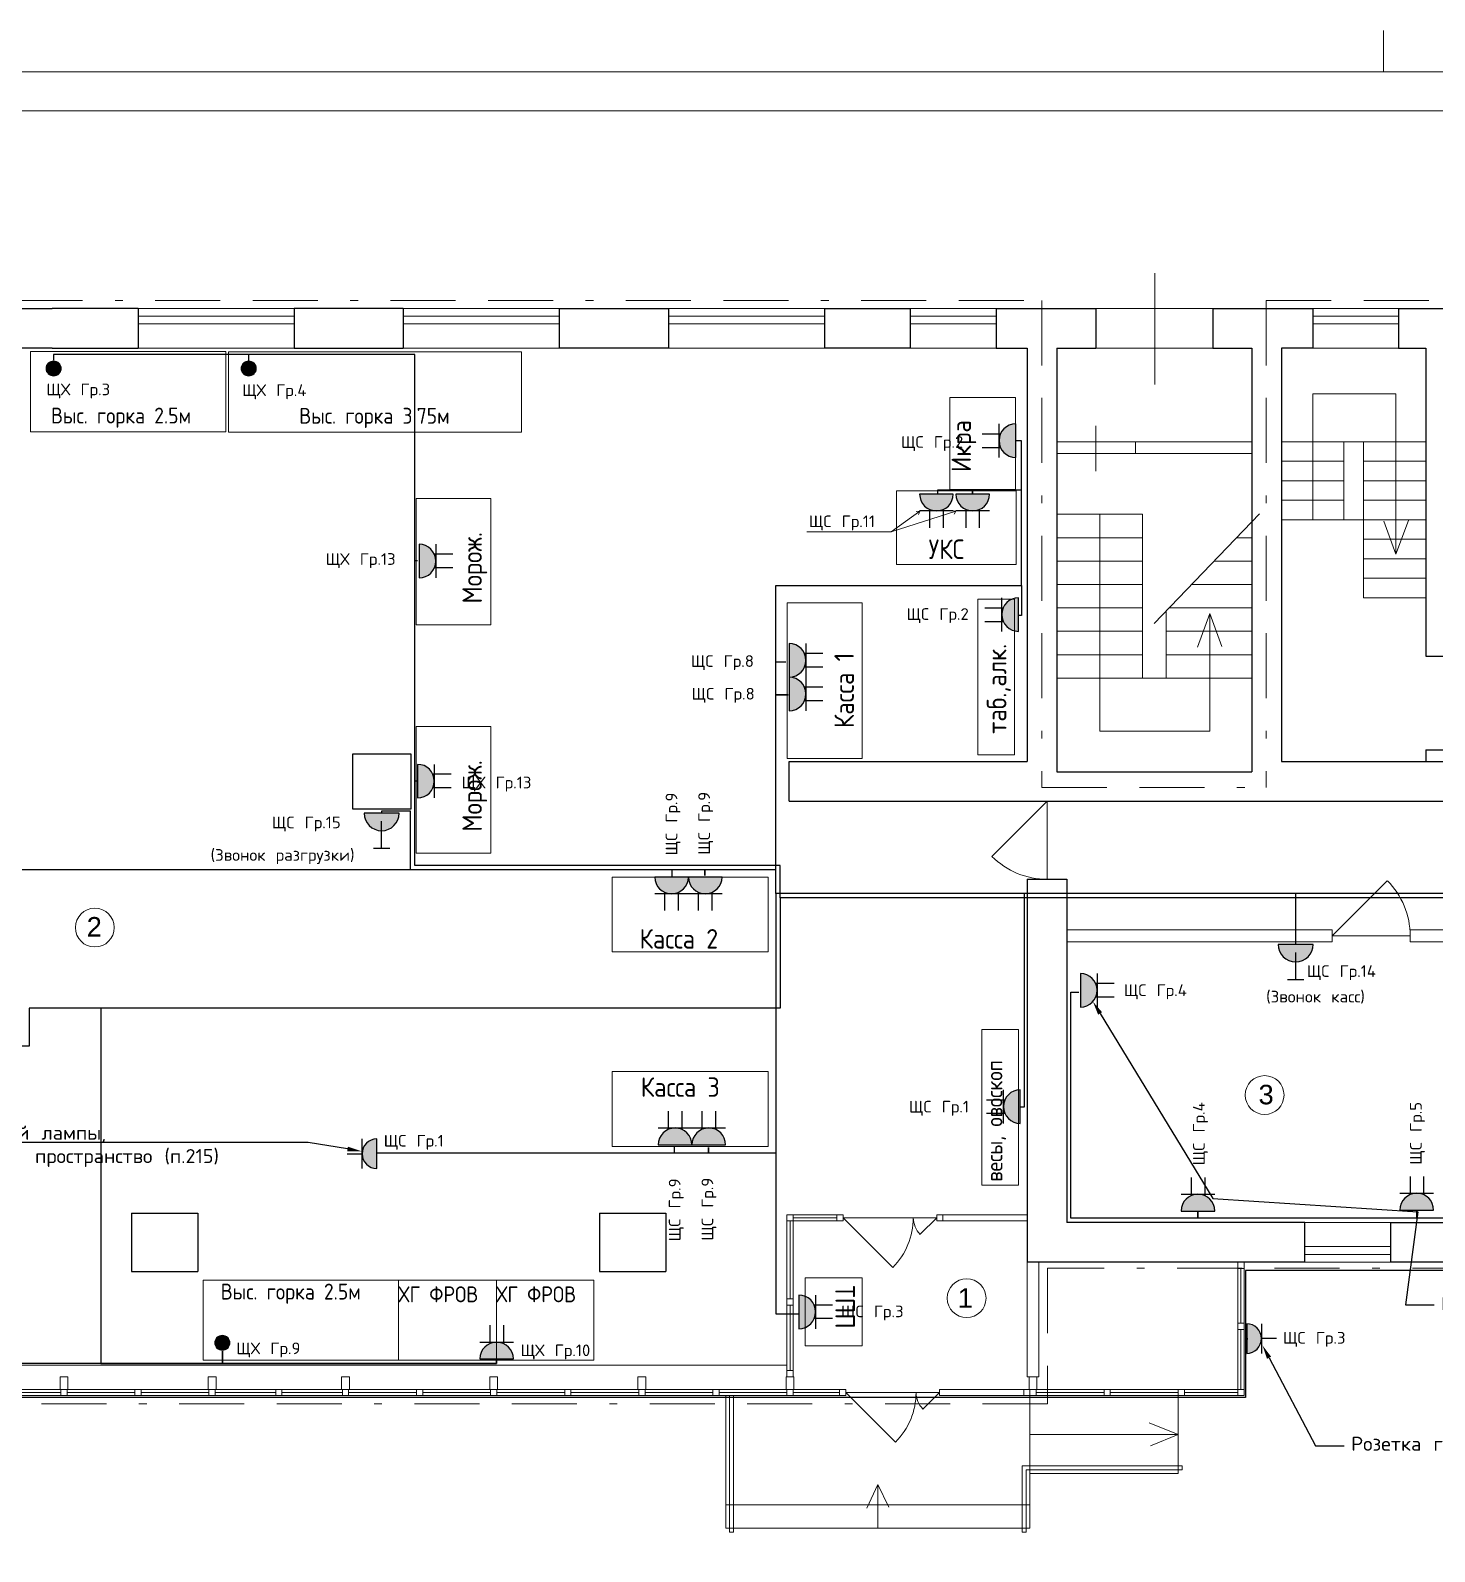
# Model space of a CAD drawing. Header units: metres. Extents: x -472 to 201, y -446 to -235.
# Drawn here: x -25.42 to -7.42, y -331.72 to -312.22 of the extents above; entities that cross this region are included whole.
import ezdxf
from ezdxf import colors
from ezdxf.entities.mleader import LeaderData, LeaderLine
from ezdxf.enums import TextEntityAlignment as Align
from ezdxf.math import Vec2, Vec3

# ---------------------------------------------------------------- set-up
doc = ezdxf.new("R2010")
doc.units = ezdxf.units.M
doc.header["$MEASUREMENT"] = 0
doc.linetypes.add('( Border )', pattern=[1.751, 0.5, -0.25, 0.5, -0.25, 0.001, -0.25])
for name, color, linetype, lineweight in [('_Электрика', 7, 'Continuous', 15), ('Level 50', 7, 'Continuous', 0), ('Level 63', 7, 'Continuous', 0)]:
    doc.layers.add(name, color=color, linetype=linetype, lineweight=lineweight)
doc.layers.add('_ЭлектрикаОбъектыАнтоции', color=7, linetype='Continuous')
doc.layers.add('Электрика', color=7, linetype='Continuous')
doc.styles.add('GOSI', font='GENISO.ttf', dxfattribs={"height": 0.25})
doc.styles.get("Standard").update_dxf_attribs({"font": 'txt.shx'})
doc.styles.add('Style-Arial', font='arial.ttf')

# ---------------------------------------------------------------- blocks, each defined once
blk = doc.blocks.new('*U15')
at = {"color": 7, "linetype": 'Continuous', "lineweight": 30}
for p, q in [((-0.425, 0.375), (-0.425, -0.375)), ((-0.425, 0.375), (0.425, 0.375)), ((0.425, 0.375), (0.425, -0.375)), ((-0.425, -0.375), (0.425, -0.375))]:
    blk.add_line(p, q, dxfattribs=at)
blk = doc.blocks.new('*U234')
at = {"true_color": 0xffffff}
h = blk.add_hatch(color=7, dxfattribs=at)
h.dxf.hatch_style = 1
edge = h.paths.add_edge_path()
edge.add_line((-144.6, 22), (-144.6, 2))
edge.add_arc((-144.6, 12), 10, 270, 450)
at = {"color": 0, "lineweight": 30}
for p, q in [((-134.5, 22), (-134.5, 2)), ((-124.5, 12), (-134.5, 12))]:
    blk.add_line(p, q, dxfattribs=at)
blk.add_lwpolyline([(-144.6, 22), (-144.6, 2, 1)], format="xyb", close=True, dxfattribs=at)
blk = doc.blocks.new('*U235')
at = {"true_color": 0xffffff}
h = blk.add_hatch(color=7, dxfattribs=at)
h.dxf.hatch_style = 1
edge = h.paths.add_edge_path()
edge.add_line((642.3, 133.2), (617.3, 133.2))
edge.add_arc((629.8, 133.2), 12.5, 180, 360)
at = {"color": 0, "lineweight": 30}
for p, q in [((642.3, 120.7), (617.3, 120.7)), ((624.8, 108.2), (624.8, 121.7)), ((634.9, 108.2), (634.9, 121.7))]:
    blk.add_line(p, q, dxfattribs=at)
blk.add_lwpolyline([(642.3, 133.2), (617.3, 133.2, 1)], format="xyb", close=True, dxfattribs=at)
blk = doc.blocks.new('*U237')
at = {"true_color": 0xffffff}
h = blk.add_hatch(color=7, dxfattribs=at)
h.dxf.hatch_style = 1
edge = h.paths.add_edge_path()
edge.add_line((644.2, 133.2), (644.2, 158.2))
edge.add_arc((644.2, 145.7), 12.5, 90, 270)
at = {"color": 0, "lineweight": 30}
for p, q in [((619.2, 150.7), (632.7, 150.7)), ((631.7, 133.2), (631.7, 158.2)), ((619.2, 140.6), (632.7, 140.6))]:
    blk.add_line(p, q, dxfattribs=at)
blk.add_lwpolyline([(644.2, 133.2), (644.2, 158.2, 1)], format="xyb", close=True, dxfattribs=at)
blk = doc.blocks.new('*U238')
at = {"true_color": 0xffffff}
h = blk.add_hatch(color=7, dxfattribs=at)
h.dxf.hatch_style = 1
edge = h.paths.add_edge_path()
edge.add_line((625.8, 113.7), (650.8, 113.7))
edge.add_arc((638.3, 113.7), 12.5, 0, 180)
at = {"color": 0, "lineweight": 30}
for p, q in [((633.2, 138.7), (633.2, 125.1)), ((643.3, 138.7), (643.3, 125.1)), ((625.8, 126.2), (650.8, 126.2))]:
    blk.add_line(p, q, dxfattribs=at)
blk.add_lwpolyline([(625.8, 113.7), (650.8, 113.7, 1)], format="xyb", close=True, dxfattribs=at)
blk = doc.blocks.new('*U239')
at = {"true_color": 0xffffff}
h = blk.add_hatch(color=7, dxfattribs=at)
h.dxf.hatch_style = 1
edge = h.paths.add_edge_path()
edge.add_line((621.8, 140.5), (621.8, 115.5))
edge.add_arc((621.8, 128), 12.5, 270, 450)
at = {"color": 0, "lineweight": 30}
for p, q in [((634.3, 140.5), (634.3, 115.5)), ((646.8, 133), (633.2, 133)), ((646.8, 123), (633.2, 123))]:
    blk.add_line(p, q, dxfattribs=at)
blk.add_lwpolyline([(621.8, 140.5), (621.8, 115.5, 1)], format="xyb", close=True, dxfattribs=at)
blk = doc.blocks.new('*U245')
at = {"true_color": 0xffffff}
h = blk.add_hatch(color=7, dxfattribs=at)
h.dxf.hatch_style = 1
edge = h.paths.add_edge_path()
edge.add_line((625.8, 118.9), (650.8, 118.9))
edge.add_arc((638.3, 118.9), 12.5, 0, 180)
at = {"color": 0, "lineweight": 30}
for p, q in [((633.2, 143.9), (633.2, 130.4)), ((643.3, 143.9), (643.3, 130.4)), ((625.8, 131.4), (650.8, 131.4))]:
    blk.add_line(p, q, dxfattribs=at)
blk.add_lwpolyline([(625.8, 118.9), (650.8, 118.9, 1)], format="xyb", close=True, dxfattribs=at)
blk = doc.blocks.new('*U244')
at = {"true_color": 0xffffff}
h = blk.add_hatch(color=7, dxfattribs=at)
h.dxf.hatch_style = 1
edge = h.paths.add_edge_path()
edge.add_line((635.4, 82.8), (635.4, 57.8))
edge.add_arc((635.4, 70.3), 12.5, 270, 450)
at = {"color": 0, "lineweight": 30}
for p, q in [((647.9, 82.8), (647.9, 57.8)), ((660.4, 75.3), (646.8, 75.3)), ((660.4, 65.3), (646.8, 65.3))]:
    blk.add_line(p, q, dxfattribs=at)
blk.add_lwpolyline([(635.4, 82.8), (635.4, 57.8, 1)], format="xyb", close=True, dxfattribs=at)
blk = doc.blocks.new('*U241')
at = {"true_color": 0xffffff}
h = blk.add_hatch(color=7, dxfattribs=at)
h.dxf.hatch_style = 1
edge = h.paths.add_edge_path()
edge.add_line((630.8, 57.8), (630.8, 82.8))
edge.add_arc((630.8, 70.3), 12.5, 90, 270)
at = {"color": 0, "lineweight": 30}
for p, q in [((618.3, 57.8), (618.3, 82.8)), ((605.8, 75.3), (619.4, 75.3)), ((605.8, 65.3), (619.4, 65.3))]:
    blk.add_line(p, q, dxfattribs=at)
blk.add_lwpolyline([(630.8, 57.8), (630.8, 82.8, 1)], format="xyb", close=True, dxfattribs=at)
blk = doc.blocks.new('*U243')
at = {"true_color": 0xffffff}
h = blk.add_hatch(color=7, dxfattribs=at)
h.dxf.hatch_style = 1
edge = h.paths.add_edge_path()
edge.add_line((785.1, 220.4), (785.1, 245.4))
edge.add_arc((785.1, 232.9), 12.5, 90, 270)
at = {"color": 0, "lineweight": 30}
for p, q in [((760.1, 237.9), (773.6, 237.9)), ((772.6, 220.4), (772.6, 245.4)), ((760.1, 227.9), (773.6, 227.9))]:
    blk.add_line(p, q, dxfattribs=at)
blk.add_lwpolyline([(785.1, 220.4), (785.1, 245.4, 1)], format="xyb", close=True, dxfattribs=at)
blk = doc.blocks.new('ШР.ОУ.IP20-23.двухполюсная')
at = {"true_color": 0xffffff}
h = blk.add_hatch(color=7, dxfattribs=at)
h.dxf.hatch_style = 1
edge = h.paths.add_edge_path()
edge.add_line((0, 0), (25, 0))
edge.add_arc((12.5, 0), 12.5, 0, 180)
at = {"color": 0, "lineweight": 30}
blk.add_line((12.5, 25), (12.5, 12.5), dxfattribs=at)
blk.add_lwpolyline([(0, 0), (25, 0, 1)], format="xyb", close=True, dxfattribs=at)
blk = doc.blocks.new('*U248')
at = {"true_color": 0xffffff}
h = blk.add_hatch(color=7, dxfattribs=at)
h.dxf.hatch_style = 1
edge = h.paths.add_edge_path()
edge.add_line((-144.6, 2), (-144.6, 22))
edge.add_arc((-144.6, 12), 10, 90, 270)
at = {"color": 0, "lineweight": 30}
for p, q in [((-154.6, 2), (-154.6, 22)), ((-164.6, 12), (-154.6, 12))]:
    blk.add_line(p, q, dxfattribs=at)
blk.add_lwpolyline([(-144.6, 2), (-144.6, 22, 1)], format="xyb", close=True, dxfattribs=at)

msp = doc.modelspace()

# ---------------------------------------------------------------- hatches: boundary and pattern name
at = {"layer": '_ЭлектрикаОбъектыАнтоции', "linetype": 'Continuous', "lineweight": 0}
h = msp.add_hatch(color=7, dxfattribs=at)
h.dxf.hatch_style = 1
h.paths.add_polyline_path([(-25.222, -316.554, 1), (-25.028, -316.554, 1)])
h = msp.add_hatch(color=7, dxfattribs=at)
h.dxf.hatch_style = 1
h.paths.add_polyline_path([(-22.721, -316.554, 1), (-22.527, -316.554, 1)])
h = msp.add_hatch(color=7, dxfattribs=at)
h.dxf.hatch_style = 1
h.paths.add_polyline_path([(-23.059, -329.047, 1), (-22.865, -329.047, 1)])

# ---------------------------------------------------------------- linework, layer by layer
at = {"color": 7, "linetype": 'Continuous', "lineweight": 13}
for p, q in [((-11.006, -315.332), (-11.006, -316.762)), ((-22.043, -315.784), (-24.043, -315.784)), ((-20.643, -315.784), (-18.643, -315.784)), ((-17.243, -315.784), (-15.243, -315.784)), ((-14.143, -315.784), (-13.043, -315.784)), ((-11.763, -315.784), (-10.263, -315.784)), ((-7.883, -315.784), (-8.983, -315.784)), ((-24.043, -316.294), (-22.043, -316.294)), ((-18.643, -316.294), (-20.643, -316.294)), ((-15.243, -316.294), (-17.243, -316.294)), ((-13.043, -316.294), (-14.143, -316.294)), ((-10.263, -316.294), (-11.763, -316.294)), ((-8.983, -316.294), (-7.883, -316.294)), ((-11.764, -317.289), (-11.764, -317.871)), ((-12.263, -317.494), (-9.763, -317.494)), ((-11.254, -317.494), (-11.254, -317.644)), ((-12.263, -317.644), (-9.763, -317.644)), ((-8.733, -323.754), (-12.133, -323.754)), ((-8.733, -323.754), (-8.733, -323.904)), ((-6.733, -323.754), (-7.733, -323.754)), ((-7.733, -323.754), (-7.733, -323.904)), ((-8.733, -323.904), (-12.133, -323.904)), ((-6.883, -323.904), (-7.733, -323.904)), ((-7.983, -327.504), (-9.083, -327.504)), ((-12.643, -328.014), (-12.643, -329.484)), ((-12.493, -328.014), (-12.493, -329.484)), ((-9.083, -328.014), (-7.983, -328.014)), ((-12.643, -329.484), (-12.493, -329.484))]:
    msp.add_line(p, q, dxfattribs=at)
at = {"color": 1, "linetype": '( Border )', "lineweight": 13, "ltscale": 1.666667}
for p, q in [((-26.838, -315.683), (-12.454, -315.683)), ((-12.454, -315.683), (-12.454, -321.927)), ((-9.578, -315.683), (0.412, -315.683)), ((-9.578, -315.683), (-9.578, -321.927)), ((-12.454, -321.927), (-9.578, -321.927)), ((-12.382, -328.091), (-12.382, -329.83)), ((0.412, -328.091), (-12.382, -328.091)), ((-12.382, -329.83), (-41.698, -329.83))]:
    msp.add_line(p, q, dxfattribs=at)
at = {"color": 7, "linetype": 'Continuous', "lineweight": 30}
for p, q in [((-27.523, -315.784), (-25.143, -315.784)), ((-24.043, -315.784), (-25.143, -315.784)), ((-24.043, -315.784), (-24.043, -316.294)), ((-22.043, -315.784), (-22.043, -316.294)), ((-20.643, -315.784), (-22.043, -315.784)), ((-20.643, -315.784), (-20.643, -316.294)), ((-18.643, -315.784), (-18.643, -316.294)), ((-18.643, -315.784), (-17.243, -315.784)), ((-17.243, -315.784), (-17.243, -316.294)), ((-15.243, -315.784), (-15.243, -316.294)), ((-15.243, -315.784), (-14.143, -315.784)), ((-14.143, -315.784), (-14.143, -316.294)), ((-13.043, -315.784), (-11.763, -315.784)), ((-13.043, -315.784), (-13.043, -316.294)), ((-11.763, -315.784), (-11.763, -316.294)), ((-10.263, -315.784), (-10.263, -316.294)), ((-10.263, -315.784), (-8.983, -315.784)), ((-8.983, -315.784), (-8.983, -316.294)), ((-7.883, -315.784), (-7.883, -316.294)), ((-7.883, -315.784), (-6.783, -315.784)), ((-25.143, -316.294), (-26.643, -316.294)), ((-25.143, -316.294), (-24.043, -316.294)), ((-22.043, -316.294), (-20.643, -316.294)), ((-17.243, -316.294), (-18.643, -316.294)), ((-14.143, -316.294), (-15.243, -316.294)), ((-13.043, -316.294), (-12.643, -316.294)), ((-12.643, -316.294), (-12.643, -321.594)), ((-12.263, -316.294), (-12.263, -321.724)), ((-12.263, -316.294), (-11.763, -316.294)), ((-10.263, -316.294), (-9.763, -316.294)), ((-9.763, -316.294), (-9.763, -321.724)), ((-9.383, -316.294), (-9.383, -321.594)), ((-8.983, -316.294), (-9.383, -316.294)), ((-7.883, -316.294), (-7.533, -316.294)), ((-7.533, -316.294), (-7.533, -320.244)), ((-7.533, -320.244), (-7.283, -320.244)), ((-15.693, -321.594), (-14.793, -321.594)), ((-15.693, -322.104), (-15.693, -321.594)), ((-14.793, -321.594), (-12.643, -321.594)), ((-9.383, -321.594), (-4.783, -321.594)), ((-7.533, -321.444), (-7.283, -321.444)), ((-7.533, -321.444), (-7.533, -321.594)), ((-12.263, -321.724), (-9.763, -321.724)), ((-15.693, -322.104), (-14.793, -322.104)), ((-14.793, -322.104), (-12.643, -322.104)), ((-12.643, -322.104), (-12.133, -322.104)), ((-12.133, -322.104), (-4.783, -322.104)), ((-12.643, -323.104), (-12.643, -328.014)), ((-12.643, -323.104), (-12.133, -323.104)), ((-12.133, -323.104), (-12.133, -327.504)), ((-9.083, -327.504), (-12.133, -327.504)), ((-9.083, -328.014), (-9.083, -327.504)), ((-7.983, -328.014), (-7.983, -327.504)), ((-7.983, -327.504), (-6.383, -327.504)), ((-9.083, -328.014), (-12.643, -328.014)), ((-6.383, -328.014), (-7.983, -328.014))]:
    msp.add_line(p, q, dxfattribs=at)
at = {"color": 7, "linetype": 'Continuous', "lineweight": 0}
for p, q in [((-22.043, -315.884), (-24.043, -315.884)), ((-20.643, -315.884), (-18.643, -315.884)), ((-17.243, -315.884), (-15.243, -315.884)), ((-14.143, -315.884), (-13.043, -315.884)), ((-7.883, -315.884), (-8.983, -315.884)), ((-22.043, -315.984), (-24.043, -315.984)), ((-20.643, -315.984), (-18.643, -315.984)), ((-17.243, -315.984), (-15.243, -315.984)), ((-14.143, -315.984), (-13.043, -315.984)), ((-7.883, -315.984), (-8.983, -315.984)), ((-9.383, -317.494), (-7.533, -317.494)), ((-8.583, -317.494), (-8.583, -318.494)), ((-8.333, -319.494), (-8.333, -317.494)), ((-9.383, -317.744), (-8.583, -317.744)), ((-8.333, -317.744), (-7.533, -317.744)), ((-9.383, -317.994), (-8.583, -317.994)), ((-8.333, -317.994), (-7.533, -317.994)), ((-9.383, -318.244), (-8.583, -318.244)), ((-8.333, -318.244), (-7.533, -318.244)), ((-12.263, -318.424), (-11.163, -318.424)), ((-11.163, -318.424), (-11.163, -320.524)), ((-9.663, -318.42), (-11.015, -319.824)), ((-9.383, -318.494), (-8.333, -318.494)), ((-8.333, -318.494), (-7.533, -318.494)), ((-8.069, -318.512), (-7.916, -318.935)), ((-7.755, -318.503), (-7.916, -318.935)), ((-12.263, -318.724), (-11.163, -318.724)), ((-9.955, -318.724), (-9.763, -318.724)), ((-8.333, -318.744), (-7.533, -318.744)), ((-12.263, -319.024), (-11.163, -319.024)), ((-10.244, -319.024), (-9.763, -319.024)), ((-8.333, -318.994), (-7.533, -318.994)), ((-8.333, -319.244), (-7.533, -319.244)), ((-12.263, -319.324), (-11.163, -319.324)), ((-10.533, -319.324), (-9.763, -319.324)), ((-12.263, -319.624), (-11.163, -319.624)), ((-10.822, -319.624), (-9.763, -319.624)), ((-8.333, -319.494), (-7.533, -319.494)), ((-10.863, -319.666), (-10.863, -320.524)), ((-10.3, -319.698), (-10.46, -320.129)), ((-10.3, -319.698), (-10.147, -320.121)), ((-12.263, -319.924), (-11.163, -319.924)), ((-10.863, -319.924), (-9.763, -319.924)), ((-12.263, -320.224), (-11.163, -320.224)), ((-10.863, -320.224), (-9.763, -320.224)), ((-12.263, -320.524), (-9.763, -320.524)), ((-12.388, -322.104), (-13.095, -322.811)), ((-12.388, -323.104), (-12.388, -322.104)), ((-8.733, -323.829), (-8.026, -323.122)), ((-8.733, -323.829), (-7.733, -323.829)), ((-15.643, -327.404), (-15.083, -327.404)), ((-15.643, -327.444), (-15.083, -327.444)), ((-15.003, -327.444), (-13.803, -327.444)), ((-15.003, -327.444), (-14.366, -328.08)), ((-13.803, -327.444), (-14.015, -327.656)), ((-15.723, -327.484), (-15.723, -329.404)), ((-15.683, -327.484), (-15.683, -328.484)), ((-15.643, -327.484), (-15.643, -329.404)), ((-15.643, -327.484), (-15.083, -327.484)), ((-9.083, -327.814), (-7.983, -327.814)), ((-9.943, -329.644), (-9.943, -328.027)), ((-9.863, -329.644), (-9.863, -328.014)), ((-9.083, -327.914), (-7.983, -327.914)), ((-9.903, -328.795), (-9.903, -328.094)), ((-19.449, -329.27), (-19.449, -328.243)), ((-15.683, -328.564), (-15.683, -329.404)), ((-9.903, -329.644), (-9.903, -328.875)), ((-37.003, -329.334), (-15.723, -329.334)), ((-18.199, -329.27), (-19.449, -329.27)), ((-15.048, -329.644), (-37.003, -329.644)), ((-25.033, -329.724), (-26.853, -329.724)), ((-25.903, -329.684), (-25.033, -329.684)), ((-24.953, -329.684), (-24.083, -329.684)), ((-23.133, -329.724), (-24.953, -329.724)), ((-15.048, -329.724), (-24.328, -329.724)), ((-24.003, -329.684), (-23.133, -329.684)), ((-23.053, -329.684), (-22.278, -329.684)), ((-22.198, -329.684), (-21.423, -329.684)), ((-21.343, -329.684), (-20.473, -329.684)), ((-20.393, -329.684), (-19.523, -329.684)), ((-19.443, -329.684), (-18.573, -329.684)), ((-18.493, -329.684), (-17.623, -329.684)), ((-17.543, -329.684), (-16.673, -329.684)), ((-16.593, -329.684), (-15.723, -329.684)), ((-16.508, -329.724), (-16.508, -331.424)), ((-16.458, -329.724), (-16.458, -331.474)), ((-16.408, -329.724), (-16.408, -331.474)), ((-15.643, -329.684), (-15.048, -329.684)), ((-14.968, -329.684), (-13.768, -329.684)), ((-14.968, -329.684), (-14.331, -330.32)), ((-13.768, -329.684), (-13.98, -329.896)), ((-12.608, -329.724), (-12.608, -331.424)), ((-9.943, -329.644), (-12.528, -329.644)), ((-12.528, -329.684), (-11.658, -329.684)), ((-9.943, -329.724), (-12.528, -329.724)), ((-11.578, -329.684), (-10.708, -329.684)), ((-10.708, -329.724), (-10.708, -330.724)), ((-10.628, -329.684), (-9.943, -329.684)), ((-10.708, -330.224), (-11.081, -330.071)), ((-10.708, -330.224), (-12.608, -330.224)), ((-10.708, -330.224), (-11.062, -330.368)), ((-12.708, -330.624), (-12.708, -331.474)), ((-10.658, -330.624), (-12.708, -330.624)), ((-12.658, -330.674), (-12.658, -331.474)), ((-10.658, -330.674), (-12.658, -330.674)), ((-10.708, -330.724), (-12.608, -330.724)), ((-10.658, -330.624), (-10.658, -330.674)), ((-14.558, -330.864), (-14.7, -331.169)), ((-14.558, -331.424), (-14.558, -330.864)), ((-14.558, -330.864), (-14.418, -331.152)), ((-12.608, -331.124), (-16.508, -331.124)), ((-12.608, -331.424), (-16.508, -331.424)), ((-16.408, -331.474), (-16.458, -331.474)), ((-12.658, -331.474), (-12.708, -331.474))]:
    msp.add_line(p, q, dxfattribs=at)
for points in [[(-22.916, -316.339), (-25.421, -316.339), (-25.421, -317.366), (-22.916, -317.366)], [(-19.127, -316.342), (-22.883, -316.342), (-22.883, -317.369), (-19.127, -317.369)], [(-13.634, -318.105), (-13.634, -316.925), (-12.791, -316.925), (-12.791, -318.105)], [(-19.519, -318.221), (-20.477, -318.221), (-20.477, -319.843), (-19.519, -319.843)], [(-12.784, -318.125), (-14.317, -318.125), (-14.317, -319.068), (-12.784, -319.068)], [(-15.719, -321.556), (-14.76, -321.556), (-14.76, -319.56), (-15.719, -319.56)], [(-12.805, -319.511), (-13.274, -319.511), (-13.274, -321.507), (-12.805, -321.507)], [(-19.519, -321.146), (-20.477, -321.146), (-20.477, -322.768), (-19.519, -322.768)], [(-17.962, -323.076), (-17.962, -324.034), (-15.966, -324.034), (-15.966, -323.076)], [(-13.224, -327.025), (-12.755, -327.025), (-12.755, -325.028), (-13.224, -325.028)], [(-17.962, -325.57), (-17.962, -326.528), (-15.966, -326.528), (-15.966, -325.57)], [(-14.757, -328.215), (-15.488, -328.215), (-15.488, -329.087), (-14.757, -329.087)], [(-23.208, -329.27), (-20.703, -329.27), (-20.703, -328.243), (-23.208, -328.243)], [(-18.199, -328.243), (-20.703, -328.243), (-20.703, -329.27), (-18.199, -329.27)]]:
    msp.add_lwpolyline(points, close=True, dxfattribs=at)
at = {"color": 7, "linetype": 'Continuous', "lineweight": 0, "flags": 128}
for points in [[(-8.983, -318.494), (-8.983, -316.88), (-7.916, -316.88), (-7.916, -318.935)], [(-11.713, -318.424), (-11.713, -321.205), (-10.3, -321.205), (-10.3, -319.698)]]:
    msp.add_lwpolyline(points, dxfattribs=at)
at = {"color": 7, "linetype": 'Continuous', "lineweight": 30, "flags": 128}
msp.add_lwpolyline([(-20.543, -322.199), (-20.543, -321.499), (-21.293, -321.499), (-21.293, -322.199), (-20.543, -322.199)], close=True, dxfattribs=at)
at = {"color": 7, "linetype": 'Continuous', "lineweight": 13, "flags": 128}
for points in [[(-15.723, -327.404), (-15.643, -327.404), (-15.643, -327.484), (-15.723, -327.484), (-15.723, -327.404)], [(-15.083, -327.404), (-15.003, -327.404), (-15.003, -327.484), (-15.083, -327.484), (-15.083, -327.404)], [(-13.803, -327.404), (-13.723, -327.404), (-13.723, -327.484), (-13.803, -327.484), (-13.803, -327.404)], [(-12.723, -327.404), (-12.643, -327.404), (-12.643, -327.484), (-13.723, -327.484), (-13.723, -327.404)], [(-9.943, -328.014), (-9.863, -328.014), (-9.863, -328.094), (-9.943, -328.094), (-9.943, -328.014)], [(-15.723, -328.484), (-15.643, -328.484), (-15.643, -328.564), (-15.723, -328.564), (-15.723, -328.484)], [(-9.943, -328.795), (-9.863, -328.795), (-9.863, -328.875), (-9.943, -328.875), (-9.943, -328.795)], [(-15.723, -329.404), (-15.643, -329.404), (-15.643, -329.484), (-15.723, -329.484), (-15.723, -329.404)], [(-24.943, -329.484), (-24.943, -329.644), (-25.043, -329.644), (-25.043, -329.484), (-24.943, -329.484)], [(-23.043, -329.484), (-23.043, -329.644), (-23.143, -329.644), (-23.143, -329.484), (-23.043, -329.484)], [(-21.333, -329.484), (-21.333, -329.644), (-21.433, -329.644), (-21.433, -329.484), (-21.333, -329.484)], [(-19.433, -329.484), (-19.433, -329.644), (-19.533, -329.644), (-19.533, -329.484), (-19.433, -329.484)], [(-17.533, -329.484), (-17.533, -329.644), (-17.633, -329.644), (-17.633, -329.484), (-17.533, -329.484)], [(-15.633, -329.484), (-15.633, -329.644), (-15.733, -329.644), (-15.733, -329.484), (-15.633, -329.484)], [(-12.518, -329.484), (-12.518, -329.644), (-12.618, -329.644), (-12.618, -329.484), (-12.518, -329.484)], [(-25.033, -329.644), (-24.953, -329.644), (-24.953, -329.724), (-25.033, -329.724), (-25.033, -329.644)], [(-24.083, -329.644), (-24.003, -329.644), (-24.003, -329.724), (-24.083, -329.724), (-24.083, -329.644)], [(-23.133, -329.644), (-23.053, -329.644), (-23.053, -329.724), (-23.133, -329.724), (-23.133, -329.644)], [(-22.278, -329.644), (-22.198, -329.644), (-22.198, -329.724), (-22.278, -329.724), (-22.278, -329.644)], [(-21.423, -329.644), (-21.343, -329.644), (-21.343, -329.724), (-21.423, -329.724), (-21.423, -329.644)], [(-20.473, -329.644), (-20.393, -329.644), (-20.393, -329.724), (-20.473, -329.724), (-20.473, -329.644)], [(-19.523, -329.644), (-19.443, -329.644), (-19.443, -329.724), (-19.523, -329.724), (-19.523, -329.644)], [(-18.573, -329.644), (-18.493, -329.644), (-18.493, -329.724), (-18.573, -329.724), (-18.573, -329.644)], [(-17.623, -329.644), (-17.543, -329.644), (-17.543, -329.724), (-17.623, -329.724), (-17.623, -329.644)], [(-16.673, -329.644), (-16.593, -329.644), (-16.593, -329.724), (-16.673, -329.724), (-16.673, -329.644)], [(-15.723, -329.644), (-15.643, -329.644), (-15.643, -329.724), (-15.723, -329.724), (-15.723, -329.644)], [(-15.048, -329.644), (-14.968, -329.644), (-14.968, -329.724), (-15.048, -329.724), (-15.048, -329.644)], [(-13.768, -329.644), (-12.688, -329.644), (-12.688, -329.724), (-13.768, -329.724), (-13.768, -329.644)], [(-12.688, -329.644), (-12.608, -329.644), (-12.608, -329.724), (-12.688, -329.724), (-12.688, -329.644)], [(-12.608, -329.644), (-12.528, -329.644), (-12.528, -329.724), (-12.608, -329.724), (-12.608, -329.644)], [(-11.658, -329.644), (-11.578, -329.644), (-11.578, -329.724), (-11.658, -329.724), (-11.658, -329.644)], [(-10.708, -329.644), (-10.628, -329.644), (-10.628, -329.724), (-10.708, -329.724), (-10.708, -329.644)], [(-9.943, -329.644), (-9.863, -329.644), (-9.863, -329.724), (-9.943, -329.724), (-9.943, -329.644)]]:
    msp.add_lwpolyline(points, close=True, dxfattribs=at)
at = {"color": 7, "linetype": 'Continuous', "lineweight": 0}
for centre in [(-24.597, -323.723), (-9.599, -325.87), (-13.42, -328.475)]:
    msp.add_circle(centre, 0.249, dxfattribs=at)
for centre, radius, start, end in [((-12.388, -322.104), 1, 225, 270), ((-8.733, -323.829), 1, 0, 45), ((-15.003, -327.444), 0.9, 315, 360), ((-13.803, -327.444), 0.3, 180, 225), ((-14.968, -329.684), 0.9, 315, 360), ((-13.768, -329.684), 0.3, 180, 225)]:
    msp.add_arc(centre, radius, start, end, dxfattribs=at)
at = {"layer": '_Электрика', "color": 175, "lineweight": 30}
for p, q in [((-12.679, -326.021), (-12.679, -323.286)), ((-12.73, -326.021), (-12.679, -326.021))]:
    msp.add_line(p, q, dxfattribs=at)
at = {"layer": '_Электрика', "color": 114, "lineweight": 30, "true_color": 0x139b48}
for points in [[(-20.492, -319.018), (-20.492, -316.375), (-25.125, -316.375), (-25.125, -316.447)], [(-22.624, -316.455), (-22.624, -316.378)], [(-20.492, -321.842), (-20.492, -319.018), (-20.459, -319.018)], [(-15.809, -323.341), (-15.809, -322.929), (-20.492, -322.929), (-20.492, -321.842), (-20.468, -321.842)], [(-6.392, -326.117), (-6.059, -326.117), (-6.059, -323.341), (-15.809, -323.341), (-15.809, -324.756), (-24.518, -324.756), (-24.518, -329.31), (-22.959, -329.31), (-22.959, -329.153), (-22.959, -329.31), (-19.448, -329.31), (-19.448, -329.266), (-19.448, -329.31), (-27.696, -329.31), (-27.696, -329.162), (-27.696, -329.31), (-30.191, -329.31), (-30.191, -329.152), (-30.191, -329.311), (-32.703, -329.311), (-32.703, -329.152), (-32.703, -329.311), (-35.214, -329.311), (-35.214, -329.149)], [(-24.518, -324.756), (-25.438, -324.756), (-25.438, -325.242), (-26.66, -325.242), (-26.66, -325.242), (-26.66, -325.242), (-28.605, -325.242), (-28.605, -325.141), (-28.605, -325.242), (-28.605, -325.242), (-28.605, -325.242)]]:
    msp.add_lwpolyline(points, dxfattribs=at)
at = {"layer": '_Электрика', "color": 175, "lineweight": 30}
for points in [[(-12.718, -318.116), (-12.718, -317.483), (-12.791, -317.483)], [(-15.867, -320.317), (-15.867, -319.336), (-12.718, -319.336), (-12.718, -318.174), (-12.718, -318.116), (-13.344, -318.116), (-13.344, -318.167), (-13.344, -318.116), (-13.795, -318.116), (-13.795, -318.17)], [(-12.718, -319.336), (-12.718, -319.723), (-12.749, -319.723)], [(-15.867, -322.982), (-15.867, -320.74), (-15.708, -320.74), (-15.867, -320.74), (-15.867, -320.317), (-15.737, -320.317)], [(-20.551, -322.982), (-27.34, -322.982), (-27.34, -322.2), (-28.197, -322.2), (-28.197, -322.254)], [(-17.198, -322.982), (-20.551, -322.982), (-20.551, -322.23), (-20.92, -322.23), (-20.92, -322.262)], [(-14.604, -323.285), (-15.867, -323.285), (-15.867, -322.982), (-16.774, -322.982), (-16.774, -323.057), (-16.774, -322.982), (-17.198, -322.982), (-17.198, -323.063)], [(-15.867, -323.285), (-15.867, -326.617), (-16.729, -326.617), (-16.729, -326.541), (-16.729, -326.617), (-17.167, -326.617), (-17.167, -326.53)], [(-6.398, -325.655), (-6.011, -325.655), (-6.011, -323.285), (-14.604, -323.285)], [(-9.201, -323.936), (-9.201, -323.292)], [(-6.705, -325.731), (-6.925, -325.731), (-6.925, -327.448), (-7.647, -327.448), (-7.647, -327.356), (-7.647, -327.448), (-10.456, -327.448), (-10.456, -327.366), (-10.456, -327.448), (-12.084, -327.448), (-12.084, -324.55), (-11.981, -324.55)], [(-6.399, -325.774), (-6.011, -325.774), (-6.011, -328.118), (-9.844, -328.118), (-9.844, -328.998), (-9.813, -328.998), (-9.844, -328.998), (-9.844, -329.75), (-39.753, -329.75), (-39.753, -329.794)], [(-17.167, -326.617), (-20.987, -326.617)], [(-15.867, -326.617), (-15.867, -328.674), (-15.578, -328.674)]]:
    msp.add_lwpolyline(points, dxfattribs=at)
at = {"layer": '_Электрика', "lineweight": 13}
for points in [[(-15.468, -318.648), (-14.386, -318.648), (-14.021, -318.382), (-14.386, -318.648), (-13.556, -318.382)], [(-14.021, -318.382), (-14.035, -318.426), (-14.021, -318.382), (-14.066, -318.389)], [(-13.556, -318.382), (-13.579, -318.422), (-13.556, -318.382), (-13.601, -318.379)]]:
    msp.add_lwpolyline(points, dxfattribs=at)
at = {"layer": '_ЭлектрикаОбъектыАнтоции', "color": 7, "linetype": 'Continuous', "lineweight": 0}
for centre in [(-25.125, -316.554), (-22.624, -316.554), (-22.962, -329.047)]:
    msp.add_circle(centre, 0.097, dxfattribs=at)
at = {"layer": 'Level 50', "color": 7, "linetype": 'Continuous', "lineweight": 13}
msp.add_line((-47.075, -313.25), (11.925, -313.25), dxfattribs=at)
at = {"layer": 'Level 63', "color": 7, "linetype": 'Continuous', "lineweight": 0}
msp.add_line((-8.075, -312.75), (-8.075, -312.22), dxfattribs=at)
at = {"layer": 'Level 63', "color": 7, "linetype": 'Continuous', "lineweight": 0, "flags": 128}
msp.add_lwpolyline([(12.425, -341.75), (-49.075, -341.75), (-49.075, -312.75), (12.425, -312.75), (12.425, -341.75)], close=True, dxfattribs=at)
at = {"layer": 'Level 63', "color": 175, "lineweight": 30, "true_color": 0x4554a5}
for points in [[(-20.92, -322.706), (-20.92, -322.359)], [(-21.025, -322.706), (-20.92, -322.706)], [(-20.92, -322.706), (-20.815, -322.706)], [(-9.2, -324.388), (-9.2, -324.041)], [(-9.305, -324.388), (-9.2, -324.388)], [(-9.2, -324.388), (-9.096, -324.388)]]:
    msp.add_lwpolyline(points, dxfattribs=at)

# ---------------------------------------------------------------- block references
at = {"color": 7, "linetype": 'Continuous', "lineweight": 30}
for p in [(-23.703, -327.759), (-17.703, -327.759)]:
    msp.add_blockref('*U15', p, dxfattribs=at)
at = {"layer": '_Электрика', "color": 175, "lineweight": 18, "xscale": 0.01725505427835742, "yscale": 0.01725505427835742, "zscale": 0.01725505427835742}
for name, p, rotation in [('*U238', (-10.827, -328.494), 90), ('*U237', (-11.292, -329.281), 90), ('*U237', (-10.827, -329.281), 90), ('*U245', (-10.702, -330.723), 90), ('*U235', (-13.397, -331.164), 90), ('*U235', (-13.397, -331.595), 90), ('*U241', (-1.077, -323.314), 180), ('*U244', (-1.768, -324.805), 180), ('*U235', (-6.29, -324.21), 180), ('*U235', (-5.858, -324.21), 180), ('*U241', (-11.667, -316.473), 270), ('*U243', (-11.667, -313.798), 270)]:
    msp.add_blockref(name, p, dxfattribs=dict(at, rotation=rotation))
at = {"layer": '_Электрика', "lineweight": 18, "xscale": 0.01725505427835742, "yscale": 0.01725505427835742, "zscale": 0.01725505427835742}
for name, p, rotation in [('*U235', (-18.142, -329.892), 90), ('*U235', (-18.162, -332.713), 90), ('*U241', (-4.687, -327.437), 180), ('*U239', (-17.237, -339.983), 90)]:
    msp.add_blockref(name, p, dxfattribs=dict(at, rotation=rotation))
at = {"layer": '_Электрика', "color": 175, "lineweight": 18}
for name, p, xscale, yscale, zscale in [('*U235', (-28.07, -325.373), 0.01725505427835742, 0.01725505427835742, 0.01725505427835742), ('*U235', (-27.638, -325.373), 0.01725505427835742, 0.01725505427835742, 0.01725505427835742), ('*U248', (-18.238, -326.85), 0.01896487073378239, 0.01896487073378239, 0.01896487073378239), ('*U234', (-7.087, -329.22), 0.01896487073378239, 0.01896487073378239, 0.01896487073378239)]:
    msp.add_blockref(name, p, dxfattribs=dict(at, xscale=xscale, yscale=yscale, zscale=zscale))
at = {"layer": 'Level 63', "color": 146, "lineweight": 30, "true_color": 0x105689, "xscale": 0.01798282352377563, "yscale": 0.01798282352377563, "zscale": 0.01798282352377563, "rotation": 180}
for p in [(-20.696, -322.256), (-8.976, -323.939)]:
    msp.add_blockref('ШР.ОУ.IP20-23.двухполюсная', p, dxfattribs=at)

# ---------------------------------------------------------------- texts
at = {"color": 7, "linetype": 'Continuous', "lineweight": 0, "style": 'Style-Arial'}
for s, p in [('2', (-24.604, -323.588)), ('3', (-9.58, -325.739)), ('1', (-13.437, -328.347))]:
    msp.add_text(s, height=0.25, dxfattribs=at).set_placement(p, align=Align.TOP_CENTER)
at = {"layer": '_Электрика', "linetype": 'Continuous', "lineweight": 30}
for s, p in [('ЩХ Гр.3', (-25.218, -316.898)), ('ЩХ Гр.4', (-22.709, -316.908)), ('ЩС Гр.2', (-14.261, -317.572)), ('ЩС Гр.11', (-15.443, -318.589)), ('ЩХ Гр.13', (-21.637, -319.073)), ('ЩС Гр.2', (-14.191, -319.778)), ('ЩС Гр.8', (-16.956, -320.381)), ('ЩС Гр.8', (-16.946, -320.8)), ('ЩХ Гр.13', (-19.896, -321.938)), ('ЩС Гр.15', (-22.328, -322.45)), ('(Звонок разгрузки)', (-23.113, -322.867)), ('ЩС Гр.14', (-9.059, -324.356)), ('ЩС Гр.4', (-11.405, -324.601)), ('(Звонок касс)', (-9.58, -324.683)), ('ЩС Гр.1', (-14.16, -326.094)), ('ЩС Гр.1', (-20.893, -326.531)), ('ЩС Гр.3', (-15.03, -328.719)), ('ЩС Гр.3', (-9.364, -329.058)), ('ЩХ Гр.9', (-22.784, -329.193)), ('ЩХ Гр.10', (-19.138, -329.218))]:
    msp.add_text(s, height=0.15, dxfattribs=at).set_placement(p)
for s, p in [('ЩС Гр.9', (-16.71, -322.79)), ('ЩС Гр.9', (-17.129, -322.799)), ('ЩС Гр.4', (-10.367, -326.772)), ('ЩС Гр.5', (-7.585, -326.764)), ('ЩС Гр.9', (-17.088, -327.746)), ('ЩС Гр.9', (-16.668, -327.737))]:
    msp.add_text(s, height=0.15, rotation=90, dxfattribs=at).set_placement(p)
at = {"layer": '_ЭлектрикаОбъектыАнтоции', "color": 7, "linetype": 'Continuous', "lineweight": 0, "style": 'GOSI'}
for s, height, p in [('Выс. горка 2.5м', 0.20358, (-25.159, -317.26)), ('Выс. горка 3.75м', 0.20358, (-21.976, -317.263)), ('УКС', 0.25, (-13.908, -318.997)), ('Касса 2', 0.25, (-17.614, -323.992)), ('Касса 3', 0.25, (-17.598, -325.893)), ('Выс. горка 2.5м', 0.20358, (-22.983, -328.492)), ('ХГ ФРОВ', 0.2036, (-20.703, -328.527)), ('ХГ ФРОВ', 0.2036, (-19.449, -328.527))]:
    msp.add_text(s, height=height, dxfattribs=at).set_placement(p)
for s, height, rotation, p in [('Икра', 0.25, 90, (-13.364, -317.883)), ('Морож.', 0.25, 90, (-19.634, -319.568)), ('Касса 1', 0.25, 90, (-14.865, -321.166)), ('таб.,алк.', 0.25, 90, (-12.91, -321.239)), ('Морож.', 0.25, 90, (-19.634, -322.493)), ('весы, овоскоп', 0.20754, 90, (-12.961, -326.98)), ('ТПП', 0.25, 270, (-15.103, -328.31))]:
    msp.add_text(s, height=height, rotation=rotation, dxfattribs=at).set_placement(p)

# ---------------------------------------------------------------- leaders
at = {"layer": 'Электрика', "lineweight": 13}
ml = msp.add_multileader_mtext('Standard', dxfattribs=at)
ml.set_content('Место установки розеток АДМ и рабочего\\P места ДМ согласовать с ДМ', color=256)
ml.set_leader_properties()
ml.build(insert=Vec2(0, 0))
ml.multileader.update_dxf_attribs({"text_right_attachment_type": 6, "dogleg_length": 0.36, "arrow_head_size": 0.18})
ctx = ml.context
ctx.base_point, ctx.char_height, ctx.arrow_head_size, ctx.landing_gap_size, ctx.plane_origin = Vec3(-7.426, -328.561), 0.18, 0.18, 0.09, Vec3(-5.335, -332.42)
ctx.right_attachment = 6
notes = []
notes.append((ctx, [(0, (1, 1, 0), (-7.793, -328.561), (1, 0), 0.367, [(2, [(-11.802, -324.67), (-10.262, -327.197), (-7.634, -327.369)], 0, [])])]))
ctx.mtext.insert, ctx.mtext.width, ctx.mtext.flow_direction = Vec3(-7.336, -328.456), 6.40441, 5
ml = msp.add_multileader_mtext('Standard', dxfattribs=at)
ml.set_content('Розетка инсектицидной лампы, \\Pмонтаж в запотолочное пространство (п.215)', color=256)
ml.set_leader_properties()
ml.build(insert=Vec2(0, 0))
ml.multileader.update_dxf_attribs({"text_right_attachment_type": 6, "dogleg_length": 0.36, "arrow_head_size": 0.18})
ctx = ml.context
ctx.base_point, ctx.char_height, ctx.arrow_head_size, ctx.landing_gap_size, ctx.plane_origin = Vec3(-28.437, -326.353), 0.18, 0.18, 0.09, Vec3(-22.208, -329.845)
ctx.right_attachment = 6
notes.append((ctx, [(1, (1, 1, 0), (-21.862, -326.479), (-1, 0), 0.366, [(0, [(-21.179, -326.59)], 0, [])])]))
ctx.mtext.insert, ctx.mtext.width, ctx.mtext.flow_direction = Vec3(-28.347, -326.263), 6.40441, 5
ml = msp.add_multileader_mtext('Standard', dxfattribs=at)
ml.set_content('Розетка гирлянды IP54', color=256)
ml.set_leader_properties()
ml.build(insert=Vec2(0, 0))
ml.multileader.update_dxf_attribs({"text_right_attachment_type": 6, "dogleg_length": 0.36, "arrow_head_size": 0.18})
ctx = ml.context
ctx.base_point, ctx.char_height, ctx.arrow_head_size, ctx.landing_gap_size, ctx.plane_origin = Vec3(-8.58, -330.369), 0.18, 0.18, 0.09, Vec3(-7.635, -333.142)
ctx.right_attachment = 6
notes.append((ctx, [(0, (1, 1, 0), (-8.946, -330.369), (1, 0), 0.366, [(0, [(-9.626, -329.08)], 0, [])])]))
ctx.mtext.insert, ctx.mtext.width, ctx.mtext.flow_direction = Vec3(-8.49, -330.251), 6.40441, 5
for ctx, leaders in notes:
    for number, flags, end, landing, length, lines in leaders:
        leader = LeaderData()
        leader.index, (leader.has_last_leader_line, leader.has_dogleg_vector, leader.attachment_direction) = number, flags
        leader.last_leader_point, leader.dogleg_vector, leader.dogleg_length = Vec3(end), Vec3(landing), length
        for number, points, colour, breaks in lines:
            line = LeaderLine()
            line.index, line.vertices, line.color, line.breaks = number, Vec3.list(points), colors.encode_raw_color(colour), breaks
            leader.lines.append(line)
        ctx.leaders.append(leader)

doc.saveas('drawing.dxf')
